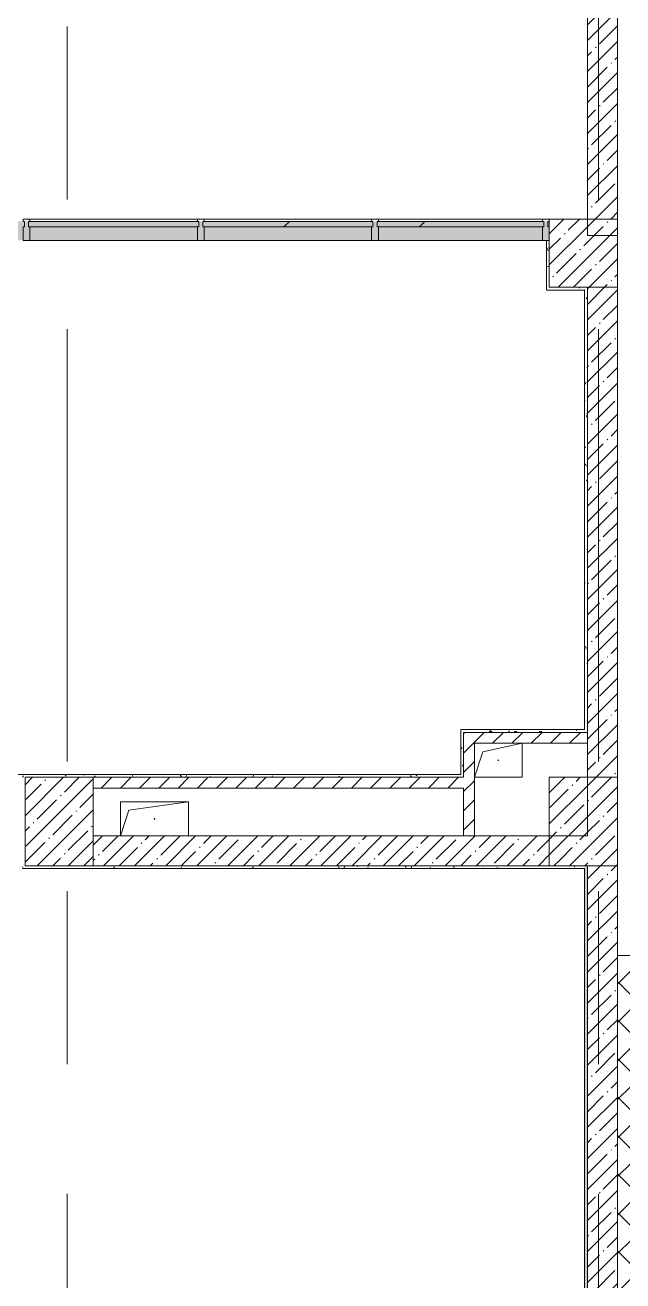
# Model space of a CAD drawing. Header units: millimetres. Extents: x -625 to 415037, y -3642 to 102118.
# Drawn here: x 369577 to 373968, y 7851 to 17075 of the extents above; entities that cross this region are included whole.
import ezdxf

# ---------------------------------------------------------------- set-up
doc = ezdxf.new("R2010")
doc.units = ezdxf.units.MM
doc.linetypes.add('Осевая', pattern=[6350, 1270, -952.5, 3175, -952.5])
doc.layers.add('A-AREA-PATT-3', color=7, linetype='Continuous', lineweight=5, true_color=0xe6fae8, transparency=1)
for name, color, linetype, lineweight in [('A-GENM', 7, 'Continuous', 9), ('A-GLAZ-CURT', 7, 'Continuous', 9), ('A-GLAZ-CURT-1', 7, 'Continuous', 5), ('A-GLAZ-CURT-2', 7, 'Continuous', 20), ('A-GLAZ-CWMG', 7, 'Continuous', 9), ('A-GLAZ-CWMG-1', 7, 'Continuous', 20), ('A-WALL', 7, 'Continuous', 5), ('I-WALL', 7, 'Continuous', 5), ('S-COLS', 7, 'Continuous', 9), ('S-COLS-1', 7, 'Continuous', 5), ('Оси', 7, 'Continuous', 9), ('Оси-2', 7, 'Осевая', 9)]:
    doc.layers.add(name, color=color, linetype=linetype, lineweight=lineweight)
doc.layers.add('A-WALL-1', color=9, linetype='Continuous', lineweight=5, true_color=0x808080)
doc.layers.add('A-WALL-FNSH-1', color=9, linetype='Continuous', lineweight=5, true_color=0x808080)
pattern_1 = [(45, (289227.4, 1e-08), (-114.04925, 114.04925), []), (45, (289341.45, 1e-08), (-114.04925, 114.04925), [201.612, -40.322, 6.706, -33.617])]
pattern_2 = [(45, (289227.4, 1e-08), (-70.71068, 70.71068), [])]
pattern_3 = [(0, (289227.4, 1e-08), (243.84, 60.96), [20.117, -162.763, 20.117, -162.763, -975.36]), (0, (289227.4, 1e-08), (243.84, 60.96), [-365.76, 20.117, -345.643, 20.117, -162.763, -426.72]), (0, (289227.4, 1e-08), (243.84, 60.96), [-914.4, 20.117, -101.803, 20.117, -284.683]), (120, (289318.84, 30.48), (-174.71291, 180.691634), [20.117, -162.763, 20.117, -162.763, -975.36]), (120, (289318.84, 30.48), (-174.71291, 180.691634), [-365.76, 20.117, -345.643, 20.117, -162.763, -426.72]), (120, (289318.84, 30.48), (-174.71291, 180.691634), [-914.4, 20.117, -101.803, 20.117, -284.683]), (240, (289349.32, 152.4), (-69.12709, -241.651634), [20.117, -162.763, 20.117, -162.763, -975.36]), (240, (289349.32, 152.4), (-69.12709, -241.651634), [-365.76, 20.117, -345.643, 20.117, -162.763, -426.72]), (240, (289349.32, 152.4), (-69.12709, -241.651634), [-914.4, 20.117, -101.803, 20.117, -284.683])]

# ---------------------------------------------------------------- blocks, each defined once
blk = doc.blocks.new('GM_Отверстие прямоугольное _в плите_ - Отверстие-V590-Объем проектирования 3 этажа')
at = {"layer": 'A-GENM'}
for p, q in [((-250, -125), (-250, 125)), ((-250, 125), (250, 125)), ((250, 125), (-250, 125)), ((-250, 125), (-250, -125)), ((-187.5, 62.5), (250, 125)), ((250, 125), (250, -125)), ((250, -125), (250, 125)), ((-250, -125), (-187.5, 62.5))]:
    blk.add_line(p, q, dxfattribs=at)
for start, end in [(360, 180), (180, 360)]:
    blk.add_arc((0, 0), 2.5, start, end, dxfattribs=at)
blk = doc.blocks.new('Прямоугольный импост - Импост структурный с накладкой - 160мм-V599-Объем проектирования 3 этажа')
at = {"layer": 'A-GLAZ-CWMG-1'}
for p, q in [((-50, 40), (-50, 140)), ((-50, 140), (0, 140)), ((0, 140), (0, 40)), ((-40, 40), (-50, 40)), ((-50, -17), (-50, 0)), ((-50, 0), (-40, 0)), ((-40, 0), (-40, 40)), ((-10, 40), (-10, 0)), ((0, 40), (-10, 40)), ((-10, 0), (0, 0)), ((0, 0), (0, -17)), ((0, -17), (-50, -17))]:
    blk.add_line(p, q, dxfattribs=at)
blk = doc.blocks.new('Системная панель - Стекло - 40мм-30335157-Объем проектирования 3 этажа')
at = {"layer": 'A-GLAZ-CURT-1'}
h = blk.add_hatch(dxfattribs=at)
h.set_pattern_fill('FP_226', color=256, style=0, pattern_type=2)
h.set_pattern_definition([(45, (-82480, -15433), (-565.6854, 565.6854), [400, -1200]), (45, (-82880, -15633), (-565.6854, 565.6854), [1200, -400]), (45, (-82080, -15833), (-565.6854, 565.6854), [400, -1200])])
h.paths.add_polyline_path([(625, -40), (625, 0), (-625, 0), (-625, -40), (615, -40)])
at = {"layer": 'A-GLAZ-CURT-2'}
for p, q in [((625, 0), (-625, 0)), ((-625, 0), (-625, -40)), ((-625, -40), (625, -40)), ((625, -40), (625, 0))]:
    blk.add_line(p, q, dxfattribs=at)
blk = doc.blocks.new('Прямоугольный импост - Импост структурный с накладкой - 160мм-23562108-Объем проектирования 3 этажа')
at = {"layer": 'A-GLAZ-CWMG'}
for p, q in [((82895, 15650), (81665, 15650)), ((82895, 15493), (81665, 15493))]:
    blk.add_line(p, q, dxfattribs=at)
blk = doc.blocks.new('Прямоугольный импост - Импост структурный с накладкой - 160мм-30335135-Объем проектирования 3 этажа')
at = {"layer": 'A-GLAZ-CWMG-1'}
for p, q in [((-25, 40), (-25, 140)), ((-25, 140), (25, 140)), ((25, 140), (25, 40)), ((-15, 40), (-25, 40)), ((-25, -17), (-25, 0)), ((-25, 0), (-15, 0)), ((-15, 0), (-15, 40)), ((15, 40), (15, 0)), ((25, 40), (15, 40)), ((15, 0), (25, 0)), ((25, 0), (25, -17)), ((25, -17), (-25, -17))]:
    blk.add_line(p, q, dxfattribs=at)
blk = doc.blocks.new('GM_Отверстие прямоугольное _в плите_ - Отверстие-V615-Объем проектирования 3 этажа')
at = {"layer": 'A-GENM'}
for p, q in [((-112.5, 62.5), (175, 125)), ((175, 125), (175, -125)), ((175, -125), (175, 125)), ((-175, -125), (-112.5, 62.5)), ((175, -125), (-175, -125)), ((-175, -125), (175, -125))]:
    blk.add_line(p, q, dxfattribs=at)
for start, end in [(360, 180), (180, 360)]:
    blk.add_arc((0, 0), 2.5, start, end, dxfattribs=at)
blk = doc.blocks.new('BSC_Колонна _Прямоугольная - 650х500-V628-Объем проектирования 3 этажа')
at = {"layer": 'S-COLS-1'}
h = blk.add_hatch(dxfattribs=at)
h.set_pattern_fill('FP_173', color=256, style=0, pattern_type=2)
h.set_pattern_definition([(135, (11225, -80600), (-114.04925, -114.04925), []), (135, (11225, -80485.95), (-114.04925, -114.04925), [201.612, -40.322, 6.706, -33.617])])
h.paths.add_polyline_path([(325, 250), (-325, 250), (-325, -250), (325, -250)])
for p, q in [((325, 250), (-325, 250)), ((-325, 250), (-325, -250)), ((325, -250), (325, 250)), ((-325, -250), (325, -250))]:
    blk.add_line(p, q, dxfattribs=at)
blk = doc.blocks.new('Системная панель - Стекло - 40мм-V637-Объем проектирования 3 этажа')
at = {"layer": 'A-GLAZ-CURT-2'}
for p, q in [((625, 0), (-625, 0)), ((-625, 0), (-625, -40)), ((-625, -40), (625, -40)), ((625, -40), (625, 0))]:
    blk.add_line(p, q, dxfattribs=at)
blk = doc.blocks.new('Прямоугольный импост - Импост структурный с накладкой - 160мм-23562109-Объем проектирования 3 этажа')
at = {"layer": 'A-GLAZ-CWMG'}
for p, q in [((81615, 15650), (80385, 15650)), ((81615, 15493), (80385, 15493))]:
    blk.add_line(p, q, dxfattribs=at)
blk = doc.blocks.new('Прямоугольный импост - Импост структурный с накладкой - 160мм-30335136-Объем проектирования 3 этажа')
at = {"layer": 'A-GLAZ-CWMG-1'}
for p, q in [((-25, 40), (-25, 140)), ((-25, 140), (25, 140)), ((25, 140), (25, 40)), ((-15, 40), (-25, 40)), ((-25, -17), (-25, 0)), ((-25, 0), (-15, 0)), ((-15, 0), (-15, 40)), ((15, 40), (15, 0)), ((25, 40), (15, 40)), ((15, 0), (25, 0)), ((25, 0), (25, -17)), ((25, -17), (-25, -17))]:
    blk.add_line(p, q, dxfattribs=at)
blk = doc.blocks.new('Системная панель - Стекло - 40мм-V639-Объем проектирования 3 этажа')
at = {"layer": 'A-GLAZ-CURT-1'}
h = blk.add_hatch(dxfattribs=at)
h.set_pattern_fill('FP_231', color=256, style=0, pattern_type=2)
h.set_pattern_definition([(45, (-83747.5, -15433), (-565.6854, 565.6854), [400, -1200]), (45, (-84147.5, -15633), (-565.6854, 565.6854), [1200, -400]), (45, (-83347.5, -15833), (-565.6854, 565.6854), [400, -1200])])
h.paths.add_polyline_path([(612.5, -40), (612.5, 0), (-612.5, 0), (-612.5, -40), (602.5, -40)])
at = {"layer": 'A-GLAZ-CURT-2'}
for p, q in [((612.5, 0), (-612.5, 0)), ((-612.5, 0), (-612.5, -40)), ((-612.5, -40), (612.5, -40)), ((612.5, -40), (612.5, 0))]:
    blk.add_line(p, q, dxfattribs=at)
blk = doc.blocks.new('Прямоугольный импост - Импост структурный с накладкой - 160мм-23562112-Объем проектирования 3 этажа')
at = {"layer": 'A-GLAZ-CWMG'}
for p, q in [((84150, 15650), (82945, 15650)), ((84150, 15493), (82945, 15493))]:
    blk.add_line(p, q, dxfattribs=at)

msp = doc.modelspace()

# ---------------------------------------------------------------- hatches: boundary and pattern name
at = {"layer": 'A-AREA-PATT-3'}
h = msp.add_hatch(color=256, dxfattribs=at)
h.paths.add_polyline_path([(357897.9, 11800), (358061.4, 11800), (358061.4, 11820), (358021.4, 11820), (358021.4, 11840), (358031.4, 11840), (358031.4, 11940), (357971.4, 11940), (357971.4, 11900), (357897.9, 11900), (357897.9, 11856.7)])
h.paths.add_polyline_path([(359421.4, 11800), (359451.4, 11800), (359451.4, 11840), (359461.4, 11840), (359461.4, 11800), (359516.9, 11800), (359516.4, 11900), (359461.4, 11900), (359461.4, 11940), (359411.4, 11940), (359411.4, 11840), (359421.4, 11840), (359421.4, 11820), (359371.4, 11820), (359371.4, 11800), (359411.4, 11800)])
h.paths.add_polyline_path([(372162.4, 15493), (373427.4, 15494.4), (373427.4, 15593), (373417.4, 15593), (373417.4, 15633), (368317.4, 15632.7), (368317.4, 15593), (368307.4, 15593), (368307.4, 15493), (372132.4, 15493)])
h.paths.add_polyline_path([(365002.1, 15493), (367807.4, 15494.6), (367807.4, 15593), (367797.4, 15593), (367797.4, 15633), (363277.4, 15632.4), (363277.4, 15593), (363267.4, 15593), (363267.4, 15493), (364611.3, 15493)])
h.paths.add_polyline_path([(363210.4, 15650), (363210.4, 15660), (363250.4, 15660), (363248.5, 18590), (363210.4, 18590), (363210.4, 18600), (363112.4, 18599.2), (363110.4, 15650)])
h.paths.add_polyline_path([(369572.4, 18607), (373417.4, 18607), (373417.4, 18647), (373427.4, 18647), (373427.4, 18747), (368307.4, 18745.4), (368307.4, 18647), (368317.4, 18647), (368317.4, 18607), (369562.4, 18607)])
h.paths.add_polyline_path([(367797.4, 18607), (367797.4, 18647), (367807.4, 18647), (367807.4, 18747), (363267.4, 18747), (363267.4, 18647), (363277.4, 18647), (363278.8, 18607), (367793.4, 18607)])
h.paths.add_polyline_path([(373957.9, 19120.5), (373957.9, 19131), (373937.9, 19131), (373937.9, 19120.5)])
h.paths.add_polyline_path([(373932, 22669), (373952, 22669), (373952, 22679.5), (373932, 22679.5)])
at = {"layer": 'A-WALL'}
h = msp.add_hatch(dxfattribs=at)
h.set_pattern_fill('FP_24', color=256, style=0, pattern_type=2)
h.set_pattern_definition([(45, (289227.4, 1e-08), (-141.42136, 141.42136), []), (135, (289227.4, 1e-08), (-141.42136, -141.42136), [])])
h.paths.add_polyline_path([(374029, 3450), (374029, 10242), (373929, 10242), (373929, 3450)])
at = {"layer": 'I-WALL'}
h = msp.add_hatch(dxfattribs=at)
h.set_pattern_fill('FP_1', color=256, style=0, pattern_type=2)
h.set_pattern_definition(pattern_1)
h.paths.add_polyline_path([(373719, 15530), (373927.4, 15530), (373927.4, 18570), (373707.4, 18570), (373707.4, 15530), (373713.8, 15530)])
h = msp.add_hatch(dxfattribs=at)
h.set_pattern_fill('FP_191', color=256, style=0, pattern_type=2)
h.set_pattern_definition(pattern_3)
h.paths.add_polyline_path([(373407.4, 15130), (373427.4, 15130), (373427.4, 15493), (373407.4, 15493), (373407.4, 15150)])
h = msp.add_hatch(dxfattribs=at)
h.set_pattern_fill('FP_191', color=256, style=0, pattern_type=2)
h.set_pattern_definition(pattern_3)
h.paths.add_polyline_path([(373427.4, 15130), (373687.4, 15131), (373704.3, 15150), (373427.4, 15150)])
h.paths.add_polyline_path([(373707.4, 15130), (373707.4, 15150), (373687.4, 15130), (373704.3, 15130)])
h = msp.add_hatch(dxfattribs=at)
h.set_pattern_fill('FP_191', color=256, style=0, pattern_type=2)
h.set_pattern_definition(pattern_3)
h.paths.add_polyline_path([(373707.4, 11880), (373707.4, 15130), (373687.4, 15129.9), (373688.4, 11900), (373704.3, 11883.3)])
h.paths.add_polyline_path([(373687.4, 11880), (373707.4, 11880), (373687.4, 11900)])
h = msp.add_hatch(dxfattribs=at)
h.set_pattern_fill('FP_1', color=256, style=0, pattern_type=2)
h.set_pattern_definition(pattern_1)
h.paths.add_polyline_path([(373707.5, 4050), (373927.4, 4050), (373927.4, 15150), (373707.4, 15150), (373707.4, 4050)])
h = msp.add_hatch(dxfattribs=at)
h.set_pattern_fill('FP_191', color=256, style=0, pattern_type=2)
h.set_pattern_definition(pattern_3)
h.paths.add_polyline_path([(372877.4, 11880), (373687.4, 11880), (373687.4, 11900), (372777.4, 11900), (372777.9, 11880), (372797.4, 11880)])
h = msp.add_hatch(dxfattribs=at)
h.set_pattern_fill('FP_191', color=256, style=0, pattern_type=2)
h.set_pattern_definition(pattern_3)
h.paths.add_polyline_path([(372797.4, 11550), (372797.4, 11880), (372777.4, 11880), (372777.9, 11570.5)])
h.paths.add_polyline_path([(372797.4, 11550), (372777.4, 11570), (372779.1, 11550)])
h = msp.add_hatch(dxfattribs=at)
h.set_pattern_fill('FP_22', color=256, style=0, pattern_type=2)
h.set_pattern_definition(pattern_2)
h.paths.add_polyline_path([(372797.4, 11120), (372877.4, 11120), (372877.4, 11880), (372797.4, 11880), (372797.4, 11141.7)])
h = msp.add_hatch(dxfattribs=at)
h.set_pattern_fill('FP_22', color=256, style=0, pattern_type=2)
h.set_pattern_definition(pattern_2)
h.paths.add_polyline_path([(373704.3, 11800), (373707.4, 11800), (373707.4, 11880), (372877.4, 11880), (372877.4, 11800), (373687.4, 11800)])
h = msp.add_hatch(dxfattribs=at)
h.set_pattern_fill('FP_191', color=256, style=0, pattern_type=2)
h.set_pattern_definition(pattern_3)
h.paths.add_polyline_path([(372616.5, 11550), (372777.4, 11550), (372777.4, 11570), (369146.4, 11568.1), (369127.4, 11550), (371528.7, 11550)])
h.paths.add_polyline_path([(369127.4, 11550), (369146.4, 11570), (369127.4, 11570)])
h = msp.add_hatch(dxfattribs=at)
h.set_pattern_fill('FP_22', color=256, style=0, pattern_type=2)
h.set_pattern_definition(pattern_2)
h.paths.add_polyline_path([(372797.4, 11470), (372797.4, 11550), (370077.4, 11550), (370077.4, 11470), (372777.9, 11470)])
h = msp.add_hatch(dxfattribs=at)
h.set_pattern_fill('FP_1', color=256, style=0, pattern_type=2)
h.set_pattern_definition(pattern_1)
h.paths.add_polyline_path([(373687.4, 10900), (373427.4, 10964.3), (373427.4, 11120), (370077.4, 11120), (370077.4, 10900), (373407.4, 10900)])
h = msp.add_hatch(dxfattribs=at)
h.set_pattern_fill('FP_191', color=256, style=0, pattern_type=2)
h.set_pattern_definition(pattern_3)
h.paths.add_polyline_path([(373686.4, 10880), (373686.4, 10900), (369557.4, 10900), (369557.4, 10880), (373407.4, 10880)])
h = msp.add_hatch(dxfattribs=at)
h.set_pattern_fill('FP_191', color=256, style=0, pattern_type=2)
h.set_pattern_definition(pattern_3)
h.paths.add_polyline_path([(373707.4, 4070), (373707.4, 10900), (373687.4, 10900), (373687.4, 4071), (373704.3, 4070.2)])
at = {"layer": 'S-COLS-1'}
h = msp.add_hatch(dxfattribs=at)
h.set_pattern_fill('FP_1', color=256, style=0, pattern_type=2)
h.set_pattern_definition(pattern_1)
h.paths.add_polyline_path([(373427.4, 15150), (373927.4, 15150), (373927.4, 15530), (373707.4, 15530), (373707.4, 15650), (373427.4, 15650), (373427.4, 15493)])
h = msp.add_hatch(dxfattribs=at)
h.set_pattern_fill('FP_1', color=256, style=0, pattern_type=2)
h.set_pattern_definition(pattern_1)
h.paths.add_polyline_path([(373704.3, 10900), (373707.4, 10900), (373707.4, 11550), (373427.4, 11550), (373427.4, 10964.3), (373687.4, 10900)])

# ---------------------------------------------------------------- linework, layer by layer
at = {"layer": 'A-WALL'}
for p, q in [((373686.4, 15130), (373687.4, 15130)), ((373707.4, 11120), (373707.4, 15150)), ((372777.4, 11570), (372777.4, 11900)), ((373687.4, 11901), (373687.4, 11900)), ((372797.4, 11880), (373707.4, 11880)), ((370077.4, 11550), (372797.4, 11550)), ((373707.4, 4050), (373707.4, 10900)), ((373687.4, 10879), (373687.4, 10880))]:
    msp.add_line(p, q, dxfattribs=at)
at = {"layer": 'A-WALL-1'}
for p, q in [((373707.4, 18570), (373707.4, 15530)), ((373927.4, 15530), (373927.4, 18570)), ((373707.4, 15530), (373927.4, 15530)), ((373427.4, 15493), (373407.4, 15493)), ((373427.4, 15150), (373427.4, 15493)), ((373927.4, 15150), (373427.4, 15150)), ((373927.4, 4050), (373927.4, 15150)), ((372777.9, 11900), (372777.4, 11900)), ((372797.4, 11880), (372797.4, 11550)), ((372877.4, 11120), (372877.4, 11800)), ((372877.4, 11800), (373707.4, 11800)), ((370077.4, 11470), (372797.4, 11470)), ((372797.4, 11470), (372797.4, 11120)), ((373707.4, 11120), (370077.4, 11120)), ((373707.4, 10900), (370077.4, 10900)), ((373686.4, 10880), (373687.4, 10880)), ((374159, 10242), (373929, 10242)), ((373929, 10242), (373929, 3550))]:
    msp.add_line(p, q, dxfattribs=at)
at = {"layer": 'A-WALL-FNSH-1'}
for p, q in [((373407.4, 15493), (373406.4, 15493)), ((373406.4, 15493), (373406.4, 15129)), ((373406.4, 15129), (373686.4, 15129)), ((373686.4, 15129), (373686.4, 11901)), ((372776.4, 11901), (372776.4, 11571)), ((373686.4, 11901), (372776.4, 11901)), ((372776.4, 11571), (369148.4, 11571)), ((373686.4, 10880), (369557.4, 10880)), ((373686.4, 10879), (373686.4, 4071))]:
    msp.add_line(p, q, dxfattribs=at)
at = {"layer": 'S-COLS-1'}
for p, q in [((373927.4, 15650), (373427.4, 15650)), ((373427.4, 15650), (373427.4, 15150)), ((373927.4, 15150), (373927.4, 15650)), ((373427.4, 15150), (373927.4, 15150)), ((373927.4, 11550), (373427.4, 11550)), ((373427.4, 11550), (373427.4, 10900)), ((373927.4, 10900), (373927.4, 11550)), ((373427.4, 10900), (373927.4, 10900))]:
    msp.add_line(p, q, dxfattribs=at)
at = {"layer": 'Оси'}
msp.add_line((373787.4, 16915.1), (373787.4, 21915.1), dxfattribs=at)
at = {"layer": 'Оси-2'}
for p, q in [((369887.4, 3093.7), (369887.4, 22390.1)), ((373787.4, 3093.7), (373787.4, 16915.1))]:
    msp.add_line(p, q, dxfattribs=at)

# ---------------------------------------------------------------- block references
at = {"layer": 'A-GENM'}
for name, p in [('GM_Отверстие прямоугольное _в плите_ - Отверстие-V615-Объем проектирования 3 этажа', (373052.4, 11675)), ('GM_Отверстие прямоугольное _в плите_ - Отверстие-V590-Объем проектирования 3 этажа', (370527.4, 11245))]:
    msp.add_blockref(name, p, dxfattribs=at)
at = {"layer": 'A-GLAZ-CURT'}
for name, p in [('Системная панель - Стекло - 40мм-V637-Объем проектирования 3 этажа', (370227.4, 15633)), ('Системная панель - Стекло - 40мм-30335157-Объем проектирования 3 этажа', (371507.4, 15633)), ('Системная панель - Стекло - 40мм-V639-Объем проектирования 3 этажа', (372774.9, 15633))]:
    msp.add_blockref(name, p, dxfattribs=at)
at = {"layer": 'A-GLAZ-CWMG', "extrusion": (0, 0, -1), "rotation": 180}
for name, p in [('Прямоугольный импост - Импост структурный с накладкой - 160мм-30335136-Объем проектирования 3 этажа', (-369587.4, 15633)), ('Прямоугольный импост - Импост структурный с накладкой - 160мм-30335135-Объем проектирования 3 этажа', (-370867.4, 15633)), ('Прямоугольный импост - Импост структурный с накладкой - 160мм-30335136-Объем проектирования 3 этажа', (-372147.4, 15633)), ('Прямоугольный импост - Импост структурный с накладкой - 160мм-V599-Объем проектирования 3 этажа', (-373427.4, 15633))]:
    msp.add_blockref(name, p, dxfattribs=at)
at = {"layer": 'A-GLAZ-CWMG'}
for name in ['Прямоугольный импост - Импост структурный с накладкой - 160мм-23562109-Объем проектирования 3 этажа', 'Прямоугольный импост - Импост структурный с накладкой - 160мм-23562108-Объем проектирования 3 этажа', 'Прямоугольный импост - Импост структурный с накладкой - 160мм-23562112-Объем проектирования 3 этажа']:
    msp.add_blockref(name, (289227.4, 0), dxfattribs=at)
at = {"layer": 'S-COLS', "rotation": 270.0000000000007}
msp.add_blockref('BSC_Колонна _Прямоугольная - 650х500-V628-Объем проектирования 3 этажа', (369827.4, 11225), dxfattribs=at)

doc.saveas('drawing.dxf')
